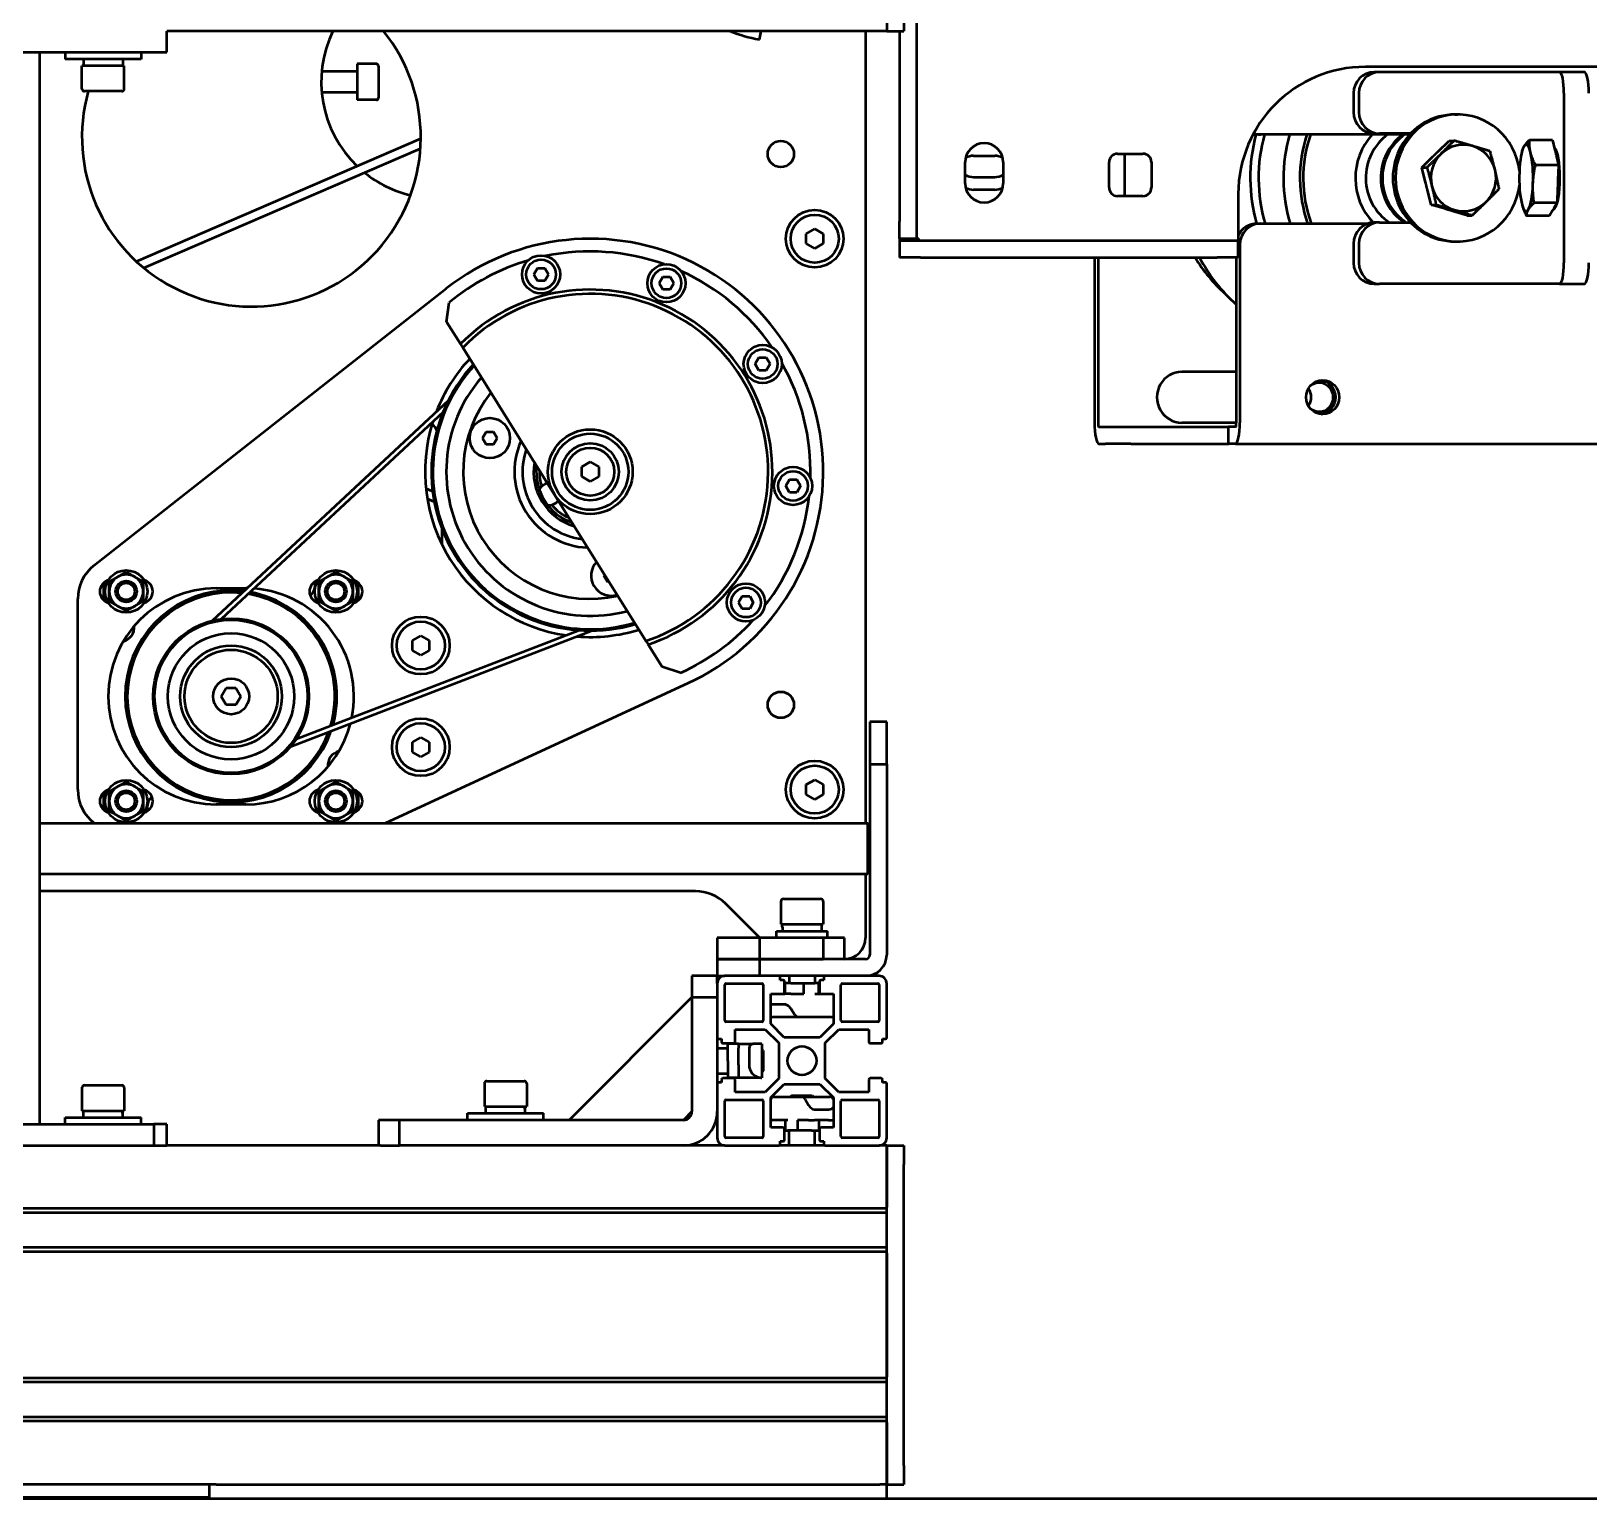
# Model space of a CAD drawing. Header units: millimetres. Extents: x 845401 to 948039, y 511594 to 550263.
# Drawn here: x 914972.2 to 915340, y 544386.8 to 544733.2 of the extents above; entities that cross this region are included whole.
import ezdxf

# ---------------------------------------------------------------- set-up
doc = ezdxf.new("R2010")
doc.units = ezdxf.units.MM
doc.layers.add('可见 (ISO)', color=7, linetype='Continuous', lineweight=50)

# ---------------------------------------------------------------- blocks, each defined once
blk = doc.blocks.new('A$C2A4E01FC')
at = {"layer": '可见 (ISO)', "color": 251}
for p, q in [((2824.5, 749.42), (2824.5, 663.42)), ((2817.5, 712.85), (2817.5, 708.35)), ((2821.5, 712.85), (2821.5, 708.35)), ((2647.5, 703.35), (2647.5, 708.35)), ((2817.5, 708.35), (2647.5, 708.35)), ((2787.77, 708.35), (2787.42, 706.38)), ((2812.5, 708.35), (2812.5, 521.35)), ((2817.5, 708.35), (2821.5, 708.35)), ((2820.5, 708.35), (2820.5, 663.42)), ((2527.5, 703.35), (2647.5, 703.35)), ((2617.5, 703.35), (2617.5, 450.35)), ((2623.5, 703.35), (2623.5, 701.75)), ((2641.5, 703.35), (2641.5, 701.75)), ((2641.5, 701.75), (2623.5, 701.75)), ((2637.5, 700.15), (2627.5, 700.15)), ((2627.5, 694.75), (2627.5, 700.15)), ((2627.85, 701.75), (2627.85, 700.15)), ((2637.15, 701.75), (2637.15, 700.15)), ((2637.5, 694.75), (2637.5, 700.15)), ((2692.3, 698.85), (2684.11, 698.85)), ((2692.5, 700.6), (2692.5, 692.1)), ((2697, 700.6), (2692.5, 700.6)), ((2697.5, 700.1), (2697.5, 692.6)), ((3070.5, 699.92), (2930.5, 699.92)), ((2933.84, 698.69), (2932.59, 698.69)), ((2971.01, 698.69), (2933.84, 698.69)), ((2972.19, 698.69), (2971.01, 698.69)), ((2976.35, 698.69), (2972.19, 698.69)), ((2982.22, 698.69), (2976.35, 698.69)), ((2636.9, 694.15), (2628.1, 694.15)), ((2692.3, 693.85), (2684.11, 693.85)), ((2697, 692.1), (2692.5, 692.1)), ((2927.7, 693.69), (2927.7, 689.19)), ((2928.95, 693.69), (2928.95, 689.19)), ((2977.39, 693.69), (2977.39, 653.69)), ((2951.66, 688.69), (2952.28, 688.69)), ((2932.59, 684.19), (2933.84, 684.19)), ((2941.18, 684.19), (2933.84, 684.19)), ((2640.33, 653.99), (2707.5, 683)), ((2642.09, 652.46), (2707.41, 680.68)), ((2905.75, 683.94), (2904.92, 683.94)), ((2940.94, 683.94), (2905.75, 683.94)), ((2947.69, 679.97), (2950.27, 682.5)), ((2950.27, 682.5), (2951.42, 682.5)), ((2974.65, 682.62), (2969.23, 682.62)), ((2974.65, 682.62), (2975.23, 680.26)), ((2975.22, 680.84), (2975.04, 681.02)), ((2836, 672.42), (2836, 677.42)), ((2838, 678.92), (2843, 678.92)), ((2845, 677.42), (2845, 672.42)), ((2870, 671.42), (2870, 677.42)), ((2872, 679.42), (2878, 679.42)), ((2873.7, 669.42), (2873.7, 679.42)), ((2880, 677.42), (2880, 671.42)), ((2943.87, 676.2), (2946.44, 678.74)), ((2967.5, 680.07), (2967.58, 680.33)), ((2976.09, 676.75), (2970.67, 676.75)), ((2975.51, 679.11), (2976.09, 676.75)), ((2976.09, 676.75), (2975.95, 673.15)), ((2838, 673.92), (2843, 673.92)), ((2943.87, 676.2), (2945.02, 676.2)), ((2944.73, 672.66), (2943.87, 676.2)), ((2843, 670.92), (2838, 670.92)), ((2878, 669.42), (2872, 669.42)), ((2900.5, 669.92), (2900.5, 659.42)), ((2946.01, 667.39), (2945.15, 670.93)), ((2975.88, 671.4), (2975.75, 667.81)), ((2946.01, 667.39), (2947.16, 667.39)), ((2949.44, 666.38), (2946.01, 667.39)), ((2954.54, 664.87), (2951.11, 665.89)), ((2967.5, 667.3), (2967.51, 667.28)), ((2975.75, 667.81), (2970.33, 667.81)), ((2974.69, 665.98), (2973.97, 664.75)), ((2975.22, 666.54), (2974.68, 665.98)), ((2975.75, 667.81), (2975.03, 666.58)), ((2820.5, 659.42), (2820.5, 663.42)), ((2824.5, 663.42), (2824.5, 659.42)), ((2904.92, 662.94), (2905.75, 662.94)), ((2905.75, 662.94), (2931.06, 662.94)), ((2933.84, 663.19), (2932.59, 663.19)), ((2933.84, 663.19), (2941.18, 663.19)), ((2954.54, 664.87), (2955.69, 664.87)), ((2973.97, 664.75), (2968.55, 664.75)), ((2798.5, 660.51), (2800.5, 661.66)), ((2798.5, 658.2), (2798.5, 660.51)), ((2800.5, 661.66), (2802.5, 660.51)), ((2802.5, 660.51), (2802.5, 658.2)), ((2820.5, 659.42), (2820.5, 658.92)), ((2820.5, 659.42), (2824.5, 659.42)), ((2820.5, 658.92), (2825.5, 658.92)), ((2820.5, 658.92), (2820.5, 654.92)), ((2825, 659.42), (2824.5, 659.42)), ((2825, 659.42), (2825, 658.92)), ((2825.5, 658.92), (2895.5, 658.92)), ((2895.5, 658.92), (2900.5, 658.92)), ((2900.5, 659.42), (2900.5, 658.92)), ((2900.5, 654.92), (2900.5, 658.92)), ((2951.66, 658.69), (2952.28, 658.69)), ((2800.5, 657.04), (2798.5, 658.2)), ((2802.5, 658.2), (2800.5, 657.04)), ((2825.5, 654.92), (2820.5, 654.92)), ((2825.5, 654.92), (2895.5, 654.92)), ((2866.56, 654.92), (2866.56, 615.94)), ((2867.39, 654.92), (2867.39, 615.94)), ((2900.5, 654.92), (2895.5, 654.92)), ((2900.03, 654.92), (2900.03, 615.94)), ((2900.86, 657.94), (2900.86, 615.94)), ((2927.7, 658.19), (2927.7, 653.69)), ((2928.95, 658.19), (2928.95, 653.69)), ((2734.16, 650.92), (2735.02, 652.42)), ((2735.02, 652.42), (2736.75, 652.42)), ((2736.75, 652.42), (2737.62, 650.92)), ((2630.32, 582.21), (2713.52, 647.59)), ((2735.02, 649.42), (2734.16, 650.92)), ((2736.75, 649.42), (2735.02, 649.42)), ((2737.62, 650.92), (2736.75, 649.42)), ((2763.75, 648.86), (2764.62, 650.36)), ((2764.62, 647.36), (2763.75, 648.86)), ((2764.62, 650.36), (2766.35, 650.36)), ((2766.35, 647.36), (2764.62, 647.36)), ((2766.35, 650.36), (2767.21, 648.86)), ((2767.21, 648.86), (2766.35, 647.36)), ((2932.59, 648.69), (2933.84, 648.69)), ((2971.01, 648.69), (2933.84, 648.69)), ((2972.19, 648.69), (2971.01, 648.69)), ((2976.35, 648.69), (2972.19, 648.69)), ((2976.35, 648.69), (2982.22, 648.69)), ((2713.57, 639.78), (2714.23, 644.31)), ((2713.57, 639.78), (2716.86, 634.52)), ((2717.4, 633.65), (2739.02, 599.05)), ((2786.47, 629.79), (2787.34, 631.29)), ((2787.34, 628.29), (2786.47, 629.79)), ((2787.34, 631.29), (2789.07, 631.29)), ((2789.07, 631.29), (2789.94, 629.79)), ((2789.94, 629.79), (2789.07, 628.29)), ((2789.07, 628.29), (2787.34, 628.29)), ((2900.03, 627.94), (2887.16, 627.94)), ((2714.01, 621.21), (2658.27, 569.21)), ((2712.74, 618.42), (2660.43, 569.61)), ((2867.6, 614.94), (2869.16, 614.94)), ((2869.16, 614.94), (2875.09, 614.94)), ((2875.09, 614.94), (2898.15, 614.94)), ((2900.03, 615.94), (2887.16, 615.94)), ((2898.26, 614.94), (2898.15, 614.94)), ((2898.15, 610.94), (2898.15, 614.94)), ((2899.82, 614.94), (2898.26, 614.94)), ((2722.07, 612.3), (2722.93, 613.8)), ((2722.93, 610.8), (2722.07, 612.3)), ((2722.93, 613.8), (2724.66, 613.8)), ((2724.66, 610.8), (2722.93, 610.8)), ((2724.66, 613.8), (2725.53, 612.3)), ((2725.53, 612.3), (2724.66, 610.8)), ((2867.6, 610.94), (2869.16, 610.94)), ((2875.09, 610.94), (2869.16, 610.94)), ((2875.09, 610.94), (2898.15, 610.94)), ((2898.15, 610.94), (2898.26, 610.94)), ((2899.82, 610.94), (2898.26, 610.94)), ((2899.82, 610.94), (3234.5, 610.94)), ((2745.5, 605.51), (2747.5, 606.66)), ((2745.5, 603.2), (2745.5, 605.51)), ((2747.5, 602.04), (2745.5, 603.2)), ((2747.5, 606.66), (2749.5, 605.51)), ((2749.5, 603.2), (2747.5, 602.04)), ((2749.5, 605.51), (2749.5, 603.2)), ((2710.29, 599.73), (2708.7, 600.41)), ((2793.65, 601), (2794.52, 602.5)), ((2794.52, 599.5), (2793.65, 601)), ((2794.52, 602.5), (2796.25, 602.5)), ((2796.25, 599.5), (2794.52, 599.5)), ((2796.25, 602.5), (2797.12, 601)), ((2797.12, 601), (2796.25, 599.5)), ((2710.68, 597.27), (2709.02, 597.99)), ((2739.02, 599.05), (2760.64, 564.46)), ((2712.5, 590.9), (2712.5, 587.15)), ((2632.7, 573.98), (2632.7, 577.81)), ((2682.54, 577.7), (2682.54, 578.46)), ((2692.7, 577.81), (2692.7, 573.98)), ((2750.73, 579.85), (2750.87, 580.09)), ((2751.6, 578.35), (2750.73, 579.85)), ((2751.96, 578.35), (2751.6, 578.35)), ((2626.5, 529.35), (2626.5, 574.35)), ((2659.2, 576.85), (2666.2, 576.85)), ((2782.54, 573.5), (2783.4, 575)), ((2783.4, 575), (2785.14, 575)), ((2785.14, 575), (2786, 573.5)), ((2783.4, 572), (2782.54, 573.5)), ((2785.14, 572), (2783.4, 572)), ((2786, 573.5), (2785.14, 572)), ((2676.81, 539.54), (2747.98, 566.86)), ((2678.12, 541.31), (2744.91, 566.94)), ((2705.5, 564.51), (2707.5, 565.66)), ((2705.5, 562.2), (2705.5, 564.51)), ((2707.5, 565.66), (2709.5, 564.51)), ((2709.5, 564.51), (2709.5, 562.2)), ((2761.18, 563.59), (2764.47, 558.32)), ((2707.5, 561.04), (2705.5, 562.2)), ((2709.5, 562.2), (2707.5, 561.04)), ((2768.83, 556.93), (2764.47, 558.32)), ((2660.39, 551.35), (2661.55, 553.35)), ((2661.55, 553.35), (2663.85, 553.35)), ((2663.85, 553.35), (2665.01, 551.35)), ((2770.58, 554.43), (2699.03, 521.35)), ((2770.58, 554.43), (2699.03, 521.35)), ((2661.55, 549.35), (2660.39, 551.35)), ((2663.85, 549.35), (2661.55, 549.35)), ((2665.01, 551.35), (2663.85, 549.35)), ((2813.5, 545.35), (2813.5, 535.35)), ((2817.5, 545.35), (2813.5, 545.35)), ((2817.5, 535.35), (2817.5, 545.35)), ((2705.5, 540.51), (2707.5, 541.66)), ((2707.5, 541.66), (2709.5, 540.51)), ((2705.5, 538.2), (2705.5, 540.51)), ((2707.5, 537.04), (2705.5, 538.2)), ((2709.5, 538.2), (2707.5, 537.04)), ((2709.5, 540.51), (2709.5, 538.2)), ((2813.5, 535.35), (2817.5, 535.35)), ((2813.5, 535.35), (2813.5, 490.35)), ((2817.5, 535.35), (2817.5, 490.35)), ((2798.5, 530.51), (2800.5, 531.66)), ((2798.5, 528.2), (2798.5, 530.51)), ((2800.5, 531.66), (2802.5, 530.51)), ((2802.5, 530.51), (2802.5, 528.2)), ((2632.7, 524.89), (2632.7, 528.72)), ((2692.7, 528.72), (2692.7, 524.89)), ((2800.5, 527.04), (2798.5, 528.2)), ((2802.5, 528.2), (2800.5, 527.04)), ((2642.86, 525), (2642.86, 524.24)), ((2666.2, 525.85), (2659.2, 525.85)), ((2813, 521.35), (2617.5, 521.35)), ((2813, 509.35), (2813, 521.35)), ((2813.5, 520.85), (2813, 521.35)), ((2813, 509.35), (2617.5, 509.35)), ((2812.5, 509.35), (2812.5, 494.35)), ((2813.5, 509.85), (2813, 509.35)), ((2772.36, 505.35), (2617.5, 505.35)), ((2787.5, 494.35), (2779.43, 502.42)), ((2792.5, 502.95), (2792.5, 497.55)), ((2793.1, 503.55), (2801.9, 503.55)), ((2802.5, 502.95), (2802.5, 497.55)), ((2792.5, 497.55), (2802.5, 497.55)), ((2792.85, 496.94), (2792.85, 497.55)), ((2802.15, 495.95), (2802.15, 497.55)), ((2787.5, 494.35), (2777.5, 494.35)), ((2777.5, 494.35), (2777.5, 489.35)), ((2787.5, 489.35), (2787.5, 494.35)), ((2802.5, 494.35), (2787.5, 494.35)), ((2791.5, 495.95), (2803.5, 495.95)), ((2791.5, 494.35), (2791.5, 495.95)), ((2807.5, 494.35), (2802.5, 494.35)), ((2802.5, 494.35), (2802.5, 489.35)), ((2803.5, 494.35), (2803.5, 495.95)), ((2807.5, 489.35), (2807.5, 494.35)), ((2787.5, 489.35), (2777.5, 489.35)), ((2777.5, 489.35), (2777.5, 485.35)), ((2777.5, 489.35), (2787.5, 489.35)), ((2787.5, 485.35), (2787.5, 489.35)), ((2812.5, 489.35), (2787.5, 489.35)), ((2787.5, 489.35), (2802.5, 489.35)), ((2771.5, 485.35), (2771.5, 480.35)), ((2777.5, 485.35), (2771.5, 485.35)), ((2777.5, 483.55), (2777.5, 485.35)), ((2777.5, 485.35), (2779.3, 485.35)), ((2777.5, 483.55), (2777.5, 470.8)), ((2792.05, 485.35), (2779.3, 485.35)), ((2779.3, 474.85), (2779.3, 483.25)), ((2779.6, 483.55), (2788, 483.55)), ((2812.5, 485.35), (2787.5, 485.35)), ((2788.3, 483.25), (2788.3, 474.85)), ((2792.35, 484.35), (2792.35, 485.05)), ((2793.05, 484.35), (2792.35, 484.35)), ((2793.35, 481.45), (2793.35, 484.05)), ((2794.89, 483.65), (2793.5, 483.65)), ((2793.5, 481.15), (2793.5, 483.65)), ((2794.5, 485.35), (2794.5, 483.65)), ((2794.89, 483.65), (2797.93, 483.65)), ((2797.93, 483.65), (2800.53, 483.65)), ((2797.93, 481.15), (2797.93, 483.65)), ((2800.5, 485.35), (2800.5, 483.65)), ((2801.5, 483.65), (2800.53, 483.65)), ((2801.5, 481.15), (2801.5, 483.65)), ((2801.65, 484.05), (2801.65, 481.45)), ((2802.65, 484.35), (2801.95, 484.35)), ((2802.65, 485.05), (2802.65, 484.35)), ((2815.7, 485.35), (2802.95, 485.35)), ((2806.7, 474.85), (2806.7, 483.25)), ((2807, 483.55), (2815.4, 483.55)), ((2815.7, 483.25), (2815.7, 474.85)), ((2817.5, 470.8), (2817.5, 483.55)), ((2742.5, 451.35), (2771.5, 480.35)), ((2771.5, 480.35), (2777.5, 480.35)), ((2771.5, 480.35), (2771.5, 453.35)), ((2771.5, 480.35), (2771.5, 453.35)), ((2777.5, 480.35), (2777.5, 453.35)), ((2790.1, 481.15), (2793.05, 481.15)), ((2790.1, 474.02), (2790.1, 481.15)), ((2793.42, 478.65), (2790.39, 478.65)), ((2793.05, 481.15), (2793.42, 481.15)), ((2794.83, 481.15), (2793.42, 481.15)), ((2794.83, 481.15), (2797.93, 481.15)), ((2800.53, 481.15), (2801.95, 481.15)), ((2801.95, 481.15), (2804.9, 481.15)), ((2804.9, 481.15), (2804.9, 474.02)), ((2788, 474.55), (2779.6, 474.55)), ((2796.67, 475.65), (2790.61, 475.65)), ((2795.75, 476.24), (2794.83, 477.65)), ((2804.39, 475.65), (2796.67, 475.65)), ((2815.4, 474.55), (2807, 474.55)), ((2781.7, 472.75), (2788.83, 472.75)), ((2781.7, 469.8), (2781.7, 472.75)), ((2788.83, 472.75), (2792, 469.58)), ((2793.27, 470.85), (2790.1, 474.02)), ((2801.73, 470.85), (2793.27, 470.85)), ((2804.9, 474.02), (2801.73, 470.85)), ((2803, 469.58), (2806.17, 472.75)), ((2806.17, 472.75), (2813.3, 472.75)), ((2813.3, 472.75), (2813.3, 469.8)), ((2777.5, 468.35), (2780, 468.35)), ((2777.8, 470.5), (2778.5, 470.5)), ((2778.5, 470.5), (2778.5, 469.8)), ((2778.8, 469.5), (2781.4, 469.5)), ((2780, 465.35), (2780, 469.35)), ((2782.5, 469.35), (2780, 469.35)), ((2782.5, 469.35), (2786, 469.35)), ((2782.5, 469.35), (2782.5, 468.35)), ((2782.5, 464.35), (2782.5, 468.35)), ((2785, 468.35), (2785, 464.35)), ((2787.41, 469.35), (2786, 469.35)), ((2788, 469.35), (2787.41, 469.35)), ((2788, 469.35), (2788, 461.35)), ((2788.3, 467.74), (2788, 468.04)), ((2788.3, 467.74), (2788.3, 462.96)), ((2792, 469.58), (2792, 461.12)), ((2803, 461.12), (2803, 469.58)), ((2813.6, 469.5), (2816.2, 469.5)), ((2816.5, 470.5), (2817.2, 470.5)), ((2816.5, 469.8), (2816.5, 470.5)), ((2780, 465.35), (2780, 461.35)), ((2782.5, 464.35), (2782.5, 461.35)), ((2722.5, 459.95), (2722.5, 454.55)), ((2723.1, 460.55), (2731.9, 460.55)), ((2732.5, 459.95), (2732.5, 454.55)), ((2777.5, 462.35), (2780, 462.35)), ((2777.5, 459.9), (2777.5, 447.15)), ((2778.5, 460.2), (2777.8, 460.2)), ((2778.5, 460.9), (2778.5, 460.2)), ((2781.4, 461.2), (2778.8, 461.2)), ((2782.5, 461.35), (2780, 461.35)), ((2781.7, 457.95), (2781.7, 460.9)), ((2787.82, 461.35), (2782.5, 461.35)), ((2787.82, 461.35), (2788, 461.35)), ((2788.3, 462.96), (2788, 462.66)), ((2792, 461.12), (2788.83, 457.95)), ((2790.1, 456.68), (2793.27, 459.85)), ((2793.27, 459.85), (2801.73, 459.85)), ((2801.73, 459.85), (2804.9, 456.68)), ((2806.17, 457.95), (2803, 461.12)), ((2813.3, 460.9), (2813.3, 457.95)), ((2816.2, 461.2), (2813.6, 461.2)), ((2816.5, 460.2), (2816.5, 460.9)), ((2817.2, 460.2), (2816.5, 460.2)), ((2817.5, 447.15), (2817.5, 459.9)), ((2627.5, 458.95), (2627.5, 453.55)), ((2628.1, 459.55), (2636.9, 459.55)), ((2637.5, 458.95), (2637.5, 453.55)), ((2779.6, 456.15), (2788, 456.15)), ((2788.83, 457.95), (2781.7, 457.95)), ((2790.1, 449.55), (2790.1, 456.68)), ((2790.88, 456.85), (2797.48, 456.85)), ((2795.11, 457.15), (2794.81, 456.85)), ((2795.11, 457.15), (2799.89, 457.15)), ((2797.48, 456.85), (2804.12, 456.85)), ((2798.27, 456.26), (2799.06, 454.85)), ((2799.89, 457.15), (2800.19, 456.85)), ((2804.9, 456.68), (2804.9, 449.55)), ((2813.3, 457.95), (2806.17, 457.95)), ((2807, 456.15), (2815.4, 456.15)), ((2627.5, 453.55), (2637.5, 453.55)), ((2627.85, 451.95), (2627.85, 453.55)), ((2637.15, 452.94), (2637.15, 453.55)), ((2718.5, 452.95), (2736.5, 452.95)), ((2718.5, 451.35), (2718.5, 452.95)), ((2722.5, 454.55), (2732.5, 454.55)), ((2722.85, 452.95), (2722.85, 454.55)), ((2732.15, 453.94), (2732.15, 454.55)), ((2736.5, 451.35), (2736.5, 452.95)), ((2771.5, 453.35), (2769.5, 451.35)), ((2779.3, 447.45), (2779.3, 455.85)), ((2788.3, 455.85), (2788.3, 447.45)), ((2800.45, 453.85), (2803.77, 453.85)), ((2806.7, 447.45), (2806.7, 455.85)), ((2815.7, 455.85), (2815.7, 447.45)), ((2530.5, 450.35), (2644.5, 450.35)), ((2623.5, 451.95), (2641.5, 451.95)), ((2623.5, 450.35), (2623.5, 451.95)), ((2641.5, 450.35), (2641.5, 451.95)), ((2644.5, 450.35), (2644.5, 445.35)), ((2647.5, 450.35), (2644.5, 450.35)), ((2647.5, 445.35), (2647.5, 450.35)), ((2702.5, 451.35), (2697.5, 451.35)), ((2697.5, 451.35), (2697.5, 445.35)), ((2702.5, 445.35), (2702.5, 451.35)), ((2769.5, 451.35), (2702.5, 451.35)), ((2769.5, 451.35), (2742.5, 451.35)), ((2790.1, 451.35), (2790.42, 451.35)), ((2793.05, 449.55), (2790.1, 449.55)), ((2794.18, 451.35), (2790.42, 451.35)), ((2793.35, 446.65), (2793.35, 449.25)), ((2793.5, 451.35), (2793.5, 448.85)), ((2793.5, 448.85), (2794.18, 448.85)), ((2796.41, 448.85), (2794.18, 448.85)), ((2794.5, 445.35), (2794.5, 448.85)), ((2796.41, 451.35), (2796.41, 448.85)), ((2799.06, 451.35), (2796.41, 451.35)), ((2799.73, 448.85), (2796.41, 448.85)), ((2799.06, 451.35), (2800.45, 451.35)), ((2799.73, 448.85), (2801.5, 448.85)), ((2803.77, 451.35), (2800.45, 451.35)), ((2800.5, 445.35), (2800.5, 448.85)), ((2801.5, 451.35), (2801.5, 448.85)), ((2801.65, 449.25), (2801.65, 446.65)), ((2804.9, 449.55), (2801.95, 449.55)), ((2803.77, 451.35), (2804.9, 451.35)), ((2530.5, 445.35), (2644.5, 445.35)), ((2644.5, 445.35), (2647.5, 445.35)), ((2698, 445.35), (2647.5, 445.35)), ((2698, 445.35), (2702.5, 445.35)), ((2769.5, 445.35), (2702.5, 445.35)), ((2779.3, 445.35), (2769.5, 445.35)), ((2779.3, 445.35), (2792.05, 445.35)), ((2788, 447.15), (2779.6, 447.15)), ((2802.95, 445.35), (2792.05, 445.35)), ((2792.35, 446.35), (2793.05, 446.35)), ((2792.35, 445.65), (2792.35, 446.35)), ((2801.95, 446.35), (2802.65, 446.35)), ((2802.65, 446.35), (2802.65, 445.65)), ((2802.95, 445.35), (2815.7, 445.35)), ((2815.4, 447.15), (2807, 447.15)), ((2817.5, 445.35), (2815.7, 445.35)), ((2817.5, 440.85), (2817.5, 445.35)), ((2817.5, 445.35), (2821.5, 445.35)), ((2817.5, 445.35), (2817.5, 440.85)), ((2821.5, 445.35), (2821.5, 440.85)), ((2817.5, 440.85), (2817.5, 430.75)), ((2817.5, 369.85), (2817.5, 440.85)), ((2821.5, 369.85), (2821.5, 440.85)), ((2817.5, 430.45), (1587.5, 430.45)), ((2817.5, 429.45), (1587.5, 429.45)), ((2817.5, 421.25), (1587.5, 421.25)), ((2817.5, 420.25), (1587.5, 420.25)), ((2817.5, 419.95), (2817.5, 390.75)), ((2817.5, 390.45), (1587.5, 390.45)), ((2817.5, 389.45), (1587.5, 389.45)), ((2817.5, 381.25), (1587.5, 381.25)), ((2817.5, 380.25), (1587.5, 380.25)), ((2817.5, 379.95), (2817.5, 369.85)), ((2817.5, 365.35), (2817.5, 369.85)), ((2817.5, 369.85), (2817.5, 365.35)), ((2821.5, 369.85), (2821.5, 365.35)), ((2659.15, 365.35), (1745.85, 365.35)), ((2657.5, 365.35), (2657.5, 361.95)), ((2659.15, 365.35), (2667.5, 365.35)), ((2667.5, 365.35), (2807.5, 365.35)), ((2807.5, 365.35), (2815.85, 365.35)), ((2817.5, 365.35), (2815.85, 365.35)), ((2817.5, 361.95), (2817.5, 365.35)), ((2817.5, 365.35), (2821.5, 365.35)), ((3156.5, 361.95), (612.5, 361.95)), ((1747.5, 362.35), (2649.5, 362.35)), ((2649.5, 362.35), (2649.5, 361.95)), ((2649.5, 362.35), (2657.5, 362.35))]:
    blk.add_line(p, q, dxfattribs=at)
for centre, radius in [((2792.5, 679.35), 3.1), ((2800.5, 659.35), 6.8), ((2800.5, 659.35), 5.67), ((2735.89, 650.92), 4.5), ((2735.89, 650.92), 3.5), ((2765.48, 648.86), 4.5), ((2765.48, 648.86), 3.5), ((2788.21, 629.79), 4.5), ((2788.21, 629.79), 3.5), ((2723.8, 612.3), 4.75), ((2747.5, 604.35), 10), ((2747.5, 604.35), 9), ((2747.5, 604.35), 6.75), ((2747.5, 604.35), 5.67), ((2795.38, 601), 4.5), ((2795.38, 601), 3.5), ((2637.95, 576.1), 5), ((2687.45, 576.1), 5), ((2637.95, 576.1), 2.5), ((2637.95, 576.1), 2.5), ((2637.95, 576.1), 2.01), ((2687.45, 576.1), 2.5), ((2687.45, 576.1), 2.5), ((2687.45, 576.1), 2.01), ((2784.27, 573.5), 4.5), ((2784.27, 573.5), 3.5), ((2707.5, 563.35), 6.8), ((2662.7, 551.35), 18.4), ((2662.7, 551.35), 18.05), ((2707.5, 563.35), 5.67), ((2662.7, 551.35), 14.9), ((2662.7, 551.35), 12), ((2662.7, 551.35), 11), ((2662.7, 551.35), 4.25), ((2792.5, 549.35), 3.1), ((2707.5, 539.35), 6.8), ((2707.5, 539.35), 5.67), ((2800.5, 529.35), 6.8), ((2800.5, 529.35), 5.67), ((2637.95, 526.6), 5), ((2687.45, 526.6), 5), ((2637.95, 526.6), 2.5), ((2637.95, 526.6), 2.5), ((2637.95, 526.6), 2.01), ((2687.45, 526.6), 2.5), ((2687.45, 526.6), 2.5), ((2687.45, 526.6), 2.01), ((2797.5, 465.35), 3.4)]:
    blk.add_circle(centre, radius, dxfattribs=at)
for centre, radius, start, end in [((2667.5, 683.35), 40, 164.3357, 38.6822), ((2711.5, 696.35), 27.5, 154.1279, 226.1819), ((2793.5, 740.85), 35, 248.2132, 260), ((2692.3, 699.05), 0.2, 270, 0), ((2697, 700.1), 0.5, 0, 90), ((2930.5, 669.92), 30, 90, 180), ((2628.1, 694.75), 0.6, 180, 270), ((2636.9, 694.75), 0.6, 270, 0), ((2692.3, 693.65), 0.2, 0, 90), ((2697, 692.6), 0.5, 270, 0), ((2840.5, 677.42), 4.5, 0, 180), ((2838, 674.92), 4, 90, 118.0413), ((2843, 674.92), 4, 61.9587, 90), ((2872, 677.42), 2, 90, 180), ((2878, 677.42), 2, 0, 90), ((2711.5, 696.35), 27.5, 231.0204, 256.472), ((2838, 677.92), 4, 240, 270), ((2843, 677.92), 4, 270, 300), ((2840.5, 672.42), 4.5, 180, 0), ((2838, 674.92), 4, 241.9587, 270), ((2843, 674.92), 4, 270, 298.0413), ((2872, 671.42), 2, 180, 270), ((2878, 671.42), 2, 270, 0), ((2747.5, 604.35), 55, 294.8096, 128.1634), ((2747.5, 604.35), 52, 70.3644, 101.6356), ((2747.5, 604.35), 52, 106.3644, 129.7815), ((2747.5, 604.35), 52, 34.3644, 65.6356), ((2747.5, 604.35), 43, 288.5523, 135.4477), ((2747.5, 604.35), 42, 288.2259, 135.7741), ((2747.5, 604.35), 37.5, 137.4675, 286.5325), ((2747.5, 604.35), 37.15, 137.6158, 286.3842), ((2747.5, 604.35), 39, 136.8572, 158.5985), ((2747.5, 604.35), 52, 358.3644, 29.6356), ((2747.5, 604.35), 34, 139.1065, 284.8935), ((2747.5, 604.35), 30, 141.4712, 282.5288), ((2747.5, 604.35), 39, 162.3582, 261.6522), ((2702.5, 609.35), 10, 28.4118, 39.6633), ((2747.5, 604.35), 17.9, 155.9631, 268.0369), ((2747.5, 604.35), 16, 160.6822, 263.3178), ((2747.5, 604.35), 13.38, 170.3787, 253.6213), ((2747.5, 604.35), 12.74, 173.7141, 250.2859), ((2747.5, 604.35), 12, 178.4427, 196.6549), ((2737.85, 599.08), 2.6, 99.8294, 155.8009), ((2737.85, 599.08), 2.6, 261.4901, 324.1706), ((2747.5, 604.35), 12, 220.6361, 245.5573), ((2747.5, 604.35), 52, 322.3644, 353.6356), ((2636.5, 574.35), 10, 128.1634, 180), ((2752.46, 579.85), 4.75, 136.9614, 287.0386), ((2634.45, 576.1), 2.75, 105.5796, 254.3791), ((2662.7, 551.35), 40, 136.908, 138.5904), ((2637.95, 576.1), 4, 120, 180), ((2637.95, 576.1), 4, 60, 120), ((2637.95, 576.1), 4, 0, 60), ((2641.45, 576.1), 2.75, 285.6871, 74.3542), ((2683.95, 576.1), 2.75, 105.6458, 254.3129), ((2679.04, 577.7), 3.5, 312.2018, 0), ((2687.45, 576.1), 4, 120, 180), ((2687.45, 576.1), 4, 60, 120), ((2687.45, 576.1), 4, 0, 60), ((2690.95, 576.1), 2.75, 285.6209, 74.4204), ((2662.7, 551.35), 40, 41.4096, 43.092), ((2659.2, 551.35), 25.5, 90, 270), ((2637.95, 576.1), 4, 180, 240), ((2662.7, 551.35), 25, 83.04, 340.9704), ((2662.7, 551.35), 24.5, 84.0293, 339.9811), ((2637.95, 576.1), 4, 300, 0), ((2666.2, 551.35), 25.5, 89.4129, 90), ((2662.7, 551.35), 24.5, 343.5443, 80.4661), ((2662.7, 551.35), 25, 344.417, 79.5934), ((2666.2, 551.35), 25.5, 348.6473, 85.6926), ((2687.45, 576.1), 4, 180, 240), ((2687.45, 576.1), 4, 300, 0), ((2637.95, 576.1), 4, 240, 300), ((2687.45, 576.1), 4, 240, 300), ((2636.35, 567.69), 3.5, 284.5335, 4.3361), ((2747.5, 604.35), 39, 265.4119, 287.1428), ((2747.5, 604.35), 52, 294.2185, 317.6356), ((2747.5, 604.34), 54.99, 294.8095, 294.8096), ((2666.2, 551.35), 25.5, 270, 345.4508), ((2689.05, 535.02), 3.5, 104.5335, 184.3361), ((2637.95, 526.6), 4, 120, 180), ((2637.95, 526.6), 4, 60, 120), ((2637.95, 526.6), 4, 0, 60), ((2687.45, 526.6), 4, 120, 180), ((2687.45, 526.6), 4, 60, 120), ((2687.45, 526.6), 4, 0, 60), ((2636.5, 529.35), 10, 180, 233.1301), ((2634.45, 526.6), 2.75, 105.6209, 254.4204), ((2637.95, 526.6), 4, 180, 240), ((2637.95, 526.6), 4, 300, 0), ((2641.45, 526.6), 2.75, 285.6458, 74.3129), ((2646.36, 525), 3.5, 132.2018, 180), ((2683.95, 526.6), 2.75, 105.6871, 254.3542), ((2687.45, 526.6), 4, 180, 240), ((2687.45, 526.6), 4, 300, 0), ((2690.95, 526.6), 2.75, 285.5796, 74.3791), ((2662.7, 551.35), 40, 221.4096, 223.092), ((2637.95, 526.6), 4, 240, 300), ((2687.45, 526.6), 4, 240, 300), ((2662.7, 551.35), 40, 316.908, 318.5904), ((2772.36, 495.35), 10, 45, 90), ((2793.1, 502.95), 0.6, 90, 180), ((2801.9, 502.95), 0.6, 0, 90), ((2807.5, 494.35), 5, 270, 0), ((2812.5, 490.35), 5, 270, 0), ((2812.5, 490.35), 1, 270, 0), ((2779.3, 483.55), 1.8, 90, 180), ((2779.6, 483.25), 0.3, 90, 180), ((2788, 483.25), 0.3, 0, 90), ((2792.05, 485.05), 0.3, 0, 90), ((2793.05, 484.05), 0.3, 0, 90), ((2801.95, 484.05), 0.3, 90, 180), ((2802.95, 485.05), 0.3, 90, 180), ((2807, 483.25), 0.3, 90, 180), ((2815.4, 483.25), 0.3, 0, 90), ((2815.7, 483.55), 1.8, 0, 90), ((2793.05, 481.45), 0.3, 270, 0), ((2801.95, 481.45), 0.3, 180, 270), ((2779.6, 474.85), 0.3, 180, 270), ((2788, 474.85), 0.3, 270, 0), ((2807, 474.85), 0.3, 180, 270), ((2815.4, 474.85), 0.3, 270, 0), ((2777.8, 470.8), 0.3, 180, 270), ((2817.2, 470.8), 0.3, 270, 0), ((2778.8, 469.8), 0.3, 180, 270), ((2781.4, 469.8), 0.3, 270, 0), ((2786, 468.35), 1, 90, 180), ((2813.6, 469.8), 0.3, 180, 270), ((2816.2, 469.8), 0.3, 270, 0), ((2788, 464.35), 3, 180, 258.74), ((2723.1, 459.95), 0.6, 90, 180), ((2731.9, 459.95), 0.6, 0, 90), ((2777.8, 459.9), 0.3, 90, 180), ((2778.8, 460.9), 0.3, 90, 180), ((2781.4, 460.9), 0.3, 0, 90), ((2813.6, 460.9), 0.3, 90, 180), ((2816.2, 460.9), 0.3, 0, 90), ((2817.2, 459.9), 0.3, 0, 90), ((2628.1, 458.95), 0.6, 90, 180), ((2636.9, 458.95), 0.6, 0, 90), ((2779.6, 455.85), 0.3, 90, 180), ((2788, 455.85), 0.3, 0, 90), ((2807, 455.85), 0.3, 90, 180), ((2815.4, 455.85), 0.3, 0, 90), ((2769.5, 453.35), 8, 270, 0), ((2769.5, 453.35), 2, 270, 0), ((2793.05, 449.25), 0.3, 0, 90), ((2801.95, 449.25), 0.3, 90, 180), ((2779.3, 447.15), 1.8, 180, 270), ((2779.6, 447.45), 0.3, 180, 270), ((2788, 447.45), 0.3, 270, 0), ((2792.05, 445.65), 0.3, 270, 0), ((2793.05, 446.65), 0.3, 270, 0), ((2801.95, 446.65), 0.3, 180, 270), ((2802.95, 445.65), 0.3, 180, 270), ((2807, 447.45), 0.3, 180, 270), ((2815.4, 447.45), 0.3, 270, 0), ((2815.7, 447.15), 1.8, 270, 0)]:
    blk.add_arc(centre, radius, start, end, dxfattribs=at)
for centre, major_axis, ratio, start_param, end_param in [((2932.59, 693.69), (0, 5), 0.978148, 0, 1.570796), ((2933.84, 693.69), (0, 5), 0.978148, 0, 1.570796), ((2976.35, 693.69), (0, 5), 0.207912, 4.712389, 6.283185), ((2982.22, 693.69), (0, 5), 0.207912, 4.712389, 6.283185), ((2932.59, 689.19), (0, -5), 0.978148, 4.712389, 6.283185), ((2933.84, 689.19), (0, -5), 0.978148, 4.712389, 6.283185), ((2951.66, 673.69), (0, 15), 0.978148, 0, 3.141593), ((2952.28, 673.69), (0, 15), 0.978148, 4.823925, 10.884039), ((2905.75, 688.94), (0, -5), 0.978148, 5.944801, 6.283185), ((2941.96, 673.69), (0, 39.5), 0.978148, 1.30804, 1.846425), ((2904.92, 688.94), (0, -5), 0.978148, 6.09841, 6.283185), ((2941.96, 673.69), (0, 37.5), 0.978148, 1.293882, 1.861484), ((2946.35, 673.69), (0, -36), 0.978148, 4.423672, 5.015626), ((2946.35, 673.69), (0, -32), 0.978148, 4.38633, 5.054989), ((2946.15, 673.69), (0, 31), 0.978148, 1.233809, 1.924926), ((2942.82, 673.69), (0, 15), 0.978148, 0.818478, 2.346763), ((2942.82, 673.69), (0, 12.5), 0.978148, 0.609385, 2.56808), ((2946.35, 673.69), (0, 12.5), 0.978148, 0.609385, 2.56808), ((2946.64, 673.69), (0, 12.4), 0.978148, 0.597734, 2.580688), ((2953.65, 673.69), (0, 7.86), 0.978148, 6.002458, 7.049655), ((2953.65, 673.69), (0, 7.86), 0.978148, 4.95526, 6.002458), ((2968.46, 673.69), (0, 7.86), 0.207912, 0.343421, 1.390619), ((2968.46, 673.69), (0, 7.87), 0.207912, 5.579409, 6.626607), ((2974.9, 673.69), (0, -7.32), 0.207912, 0.214191, 2.927402), ((2953.65, 673.69), (0, -7.86), 0.978148, 3.908063, 4.95526), ((2968.46, 673.69), (0, 7.86), 0.207912, 4.532211, 5.579409), ((2953.65, 673.69), (0, 7.87), 0.978148, 3.908063, 4.95526), ((2968.46, 673.69), (0, -7.86), 0.207912, 4.532211, 5.579409), ((2953.65, 673.69), (0, -7.86), 0.978148, 4.95526, 6.002458), ((2968.46, 673.69), (0, -7.86), 0.207912, 0.343421, 1.390619), ((2953.65, 673.69), (0, -7.86), 0.978148, 6.002458, 7.049655), ((2968.46, 673.69), (0, -7.86), 0.207912, 5.579409, 6.626607), ((2904.92, 657.94), (0, 5), 0.978148, 0, 1.128812), ((2905.75, 657.94), (0, 5), 0.978148, 0, 1.570796), ((2932.59, 658.19), (0, 5), 0.978148, 0, 1.570796), ((2933.84, 658.19), (0, 5), 0.978148, 0, 1.570796), ((2920.37, 673.69), (0, -36), 0.978148, 5.260835, 5.570753), ((2925.33, 673.69), (0, 39.5), 0.978148, 2.065888, 2.427802), ((2932.59, 653.69), (0, -5), 0.978148, 4.712389, 6.283185), ((2933.84, 653.69), (0, -5), 0.978148, 4.712389, 6.283185), ((2976.35, 653.69), (0, -5), 0.207912, 0, 1.570796), ((2982.22, 653.69), (0, -5), 0.207912, 0, 1.570796), ((2887.16, 621.94), (0, 6), 0.978148, 0, 3.141593), ((2919.59, 621.94), (0, -3.4), 0.978148, 5.58487, 10.123093), ((2919.59, 621.94), (0, -4), 0.978148, 0.106479, 3.035113), ((2914.4, 621.94), (0, 3.4), 0.978148, 4.069831, 5.354947), ((2867.6, 615.94), (0, -5), 0.207912, 4.712389, 6.283185), ((2867.6, 615.94), (0, -1), 0.207912, 4.712389, 6.283185), ((2899.82, 615.94), (0, -1), 0.207912, 0, 1.570796), ((2899.82, 615.94), (0, -5), 0.207912, 0, 1.570796), ((2797.5, 496.94), (0, -14.31), 0.32492, 4.712389, 4.781261), ((2792.34, 475.65), (-2.73, 2.73), 0.459146, 5.852752, 5.986902), ((2794.07, 477.65), (-0.909, 0.909), 0.459146, 4.281955, 5.852752), ((2790.61, 477.65), (0, -2), 0.65178, 5.883872, 6.283185), ((2796.67, 477.65), (0, -2), 0.65178, 5.497787, 6.283185), ((2804.39, 477.65), (0, -2), 0.65178, 0, 0.399313), ((2792.91, 456.85), (2.65, 2.65), 0.53302, 2.257034, 2.290948), ((2790.88, 454.85), (0, 2), 0.557499, 0, 0.427079), ((2797.48, 454.85), (0, 2), 0.557499, 5.497787, 6.283185), ((2804.12, 454.85), (0, 2), 0.557499, 5.856107, 6.283185), ((2802.09, 456.85), (2.65, -2.65), 0.53302, 0.850644, 0.884558), ((2632.5, 450.97), (0, -14.31), 0.32492, 1.639668, 1.752411), ((2632.5, 452.94), (0, -14.31), 0.32492, 1.501925, 1.613793), ((2727.5, 451.97), (0, -14.31), 0.32492, 1.639668, 1.752411), ((2727.5, 453.94), (0, -14.31), 0.32492, 1.501925, 1.613793), ((2799.89, 454.85), (0.882, -0.882), 0.53302, 4.222676, 5.793472), ((2802.09, 456.85), (2.65, -2.65), 0.53302, 5.793472, 6.411968)]:
    blk.add_ellipse(centre, major_axis=major_axis, ratio=ratio, start_param=start_param, end_param=end_param, dxfattribs=at)
blk.add_ellipse((2920.42, 621.94), major_axis=(0, 4), ratio=0.978148, dxfattribs=at)
for points, weights in [([(2951.42, 682.5), (2949.8, 680.82), (2948.31, 679.35)], [2.30569732663, 2.48404363552, 2.48404363552]), ([(2955.78, 681.25), (2953.8, 681.83), (2951.42, 682.5)], [2.63266644343, 2.63266644343, 2.44364949703]), ([(2959.96, 679.99), (2957.76, 680.66), (2955.78, 681.25)], [2.37770813634, 2.56162450074, 2.56162450074]), ([(2967.91, 681.09), (2967.69, 680.72), (2967.58, 680.33)], [2.5554158867, 2.5554158867, 2.50458732923]), ([(2969.23, 682.62), (2968.32, 681.8), (2967.91, 681.09)], [2.37194528073, 2.5554158867, 2.5554158867]), ([(2969.52, 679.68), (2969.18, 681.05), (2969.23, 682.62)], [2.60433368496, 2.60433368496, 2.41735093909]), ([(2948.31, 679.35), (2946.83, 677.89), (2945.02, 676.2)], [2.48404363552, 2.48404363552, 2.30569732663]), ([(2947.69, 679.97), (2947.05, 679.35), (2946.44, 678.74)], [1.62961710017, 1.63997703087, 1.62961710017]), ([(2961.12, 675.58), (2960.62, 677.63), (2959.96, 679.99)], [2.43907160607, 2.43907160607, 2.26395414363]), ([(2970.67, 676.75), (2969.85, 678.32), (2969.52, 679.68)], [2.31828560135, 2.49760561667, 2.49760561667]), ([(2970.07, 672.28), (2970.15, 674.35), (2970.67, 676.75)], [2.32948129882, 2.32948129882, 2.16223206643]), ([(2975.23, 680.26), (2975.46, 679.68), (2975.51, 679.11)], [1.51623833432, 1.52587748457, 1.51623833432]), ([(2945.02, 676.2), (2945.69, 673.84), (2946.18, 671.8)], [2.16200737808, 2.32923923077, 2.32923923077]), ([(2962.09, 671.17), (2961.61, 673.53), (2961.12, 675.58)], [2.16200737808, 2.32923923077, 2.32923923077]), ([(2975.95, 673.15), (2976.01, 672.28), (2975.88, 671.4)], [1.46826419989, 1.47759836517, 1.46826419989]), ([(2945.15, 670.93), (2944.92, 671.8), (2944.73, 672.66)], [1.63987412614, 1.65029926363, 1.63987412614]), ([(2946.18, 671.8), (2946.68, 669.75), (2947.16, 667.39)], [2.32923923077, 2.32923923077, 2.16200737808]), ([(2958.98, 668.02), (2960.47, 669.48), (2962.09, 671.17)], [2.48404363552, 2.48404363552, 2.30569732663]), ([(2970.33, 667.81), (2969.99, 670.21), (2970.07, 672.28)], [2.2427215855, 2.41619670385, 2.41619670385]), ([(2947.16, 667.39), (2949.54, 666.72), (2951.52, 666.13)], [2.37770813634, 2.56162450074, 2.56162450074]), ([(2951.11, 665.89), (2950.25, 666.13), (2949.44, 666.38)], [1.59721027103, 1.60736418248, 1.59721027103]), ([(2951.52, 666.13), (2953.5, 665.55), (2955.69, 664.87)], [2.56162450074, 2.56162450074, 2.37770813634]), ([(2955.69, 664.87), (2957.5, 666.56), (2958.98, 668.02)], [2.40764409218, 2.59387601082, 2.59387601082]), ([(2967.51, 667.28), (2967.85, 666.11), (2968.55, 664.75)], [2.49359159168, 2.47077662072, 2.31828560135]), ([(2968.55, 664.75), (2968.6, 665.57), (2969.01, 666.28)], [2.44418077878, 2.63323881997, 2.63323881997]), ([(2969.01, 666.28), (2969.42, 666.99), (2970.33, 667.81)], [2.5554158867, 2.5554158867, 2.37194528073]), ([(2975.03, 666.58), (2974.96, 666.28), (2974.69, 665.98)], [1.53626728866, 1.54603376856, 1.53626728866]), ([(2716.86, 634.52), (2717.13, 634.08), (2717.4, 633.65)], [1.00425818489, 1.00220025532, 1]), ([(2633.95, 578.41), (2635.02, 579.03), (2635.95, 579.56)], [1, 1.0379548493, 1]), ([(2633.95, 576.1), (2633.95, 577.17), (2633.95, 578.41)], [1, 1.0379548493, 1]), ([(2635.95, 579.56), (2636.88, 580.1), (2637.95, 580.72)], [1, 1.0379548493, 1]), ([(2637.95, 580.72), (2639.02, 580.1), (2639.95, 579.56)], [1, 1.0379548493, 1]), ([(2639.95, 579.56), (2640.88, 579.03), (2641.95, 578.41)], [1, 1.0379548493, 1]), ([(2641.95, 578.41), (2641.95, 577.17), (2641.95, 576.1)], [1, 1.0379548493, 1]), ([(2683.45, 578.41), (2684.52, 579.03), (2685.45, 579.56)], [1, 1.0379548493, 1]), ([(2683.45, 576.1), (2683.45, 577.17), (2683.45, 578.41)], [1, 1.0379548493, 1]), ([(2685.45, 579.56), (2686.38, 580.1), (2687.45, 580.72)], [1, 1.0379548493, 1]), ([(2687.45, 580.72), (2688.52, 580.1), (2689.45, 579.56)], [1, 1.0379548493, 1]), ([(2689.45, 579.56), (2690.38, 579.03), (2691.45, 578.41)], [1, 1.0379548493, 1]), ([(2691.45, 578.41), (2691.45, 577.17), (2691.45, 576.1)], [1, 1.0379548493, 1]), ([(2633.95, 573.79), (2633.95, 575.03), (2633.95, 576.1)], [1, 1.0379548493, 1]), ([(2635.95, 572.64), (2635.02, 573.17), (2633.95, 573.79)], [1, 1.0379548493, 1]), ([(2641.95, 573.79), (2640.88, 573.17), (2639.95, 572.64)], [1, 1.0379548493, 1]), ([(2641.95, 576.1), (2641.95, 575.03), (2641.95, 573.79)], [1, 1.0379548493, 1]), ([(2683.45, 573.79), (2683.45, 575.03), (2683.45, 576.1)], [1, 1.0379548493, 1]), ([(2685.45, 572.64), (2684.52, 573.17), (2683.45, 573.79)], [1, 1.0379548493, 1]), ([(2691.45, 573.79), (2690.38, 573.17), (2689.45, 572.64)], [1, 1.0379548493, 1]), ([(2691.45, 576.1), (2691.45, 575.03), (2691.45, 573.79)], [1, 1.0379548493, 1]), ([(2637.95, 571.48), (2636.88, 572.1), (2635.95, 572.64)], [1, 1.0379548493, 1]), ([(2639.95, 572.64), (2639.02, 572.1), (2637.95, 571.48)], [1, 1.0379548493, 1]), ([(2687.45, 571.48), (2686.38, 572.1), (2685.45, 572.64)], [1, 1.0379548493, 1]), ([(2689.45, 572.64), (2688.52, 572.1), (2687.45, 571.48)], [1, 1.0379548493, 1]), ([(2760.64, 564.46), (2760.91, 564.03), (2761.18, 563.59)], [1, 1.00220025533, 1.00425818489]), ([(2633.95, 528.91), (2635.02, 529.53), (2635.95, 530.07)], [1, 1.0379548493, 1]), ([(2635.95, 530.07), (2636.88, 530.6), (2637.95, 531.22)], [1, 1.0379548493, 1]), ([(2637.95, 531.22), (2639.02, 530.6), (2639.95, 530.07)], [1, 1.0379548493, 1]), ([(2639.95, 530.07), (2640.88, 529.53), (2641.95, 528.91)], [1, 1.0379548493, 1]), ([(2683.45, 528.91), (2684.52, 529.53), (2685.45, 530.07)], [1, 1.0379548493, 1]), ([(2685.45, 530.07), (2686.38, 530.6), (2687.45, 531.22)], [1, 1.0379548493, 1]), ([(2687.45, 531.22), (2688.52, 530.6), (2689.45, 530.07)], [1, 1.0379548493, 1]), ([(2689.45, 530.07), (2690.38, 529.53), (2691.45, 528.91)], [1, 1.0379548493, 1]), ([(2633.95, 526.6), (2633.95, 527.67), (2633.95, 528.91)], [1, 1.0379548493, 1]), ([(2633.95, 524.29), (2633.95, 525.53), (2633.95, 526.6)], [1, 1.0379548493, 1]), ([(2641.95, 528.91), (2641.95, 527.67), (2641.95, 526.6)], [1, 1.0379548493, 1]), ([(2641.95, 526.6), (2641.95, 525.53), (2641.95, 524.29)], [1, 1.0379548493, 1]), ([(2683.45, 526.6), (2683.45, 527.67), (2683.45, 528.91)], [1, 1.0379548493, 1]), ([(2683.45, 524.29), (2683.45, 525.53), (2683.45, 526.6)], [1, 1.0379548493, 1]), ([(2691.45, 528.91), (2691.45, 527.67), (2691.45, 526.6)], [1, 1.0379548493, 1]), ([(2691.45, 526.6), (2691.45, 525.53), (2691.45, 524.29)], [1, 1.0379548493, 1]), ([(2635.95, 523.14), (2635.02, 523.67), (2633.95, 524.29)], [1, 1.0379548493, 1]), ([(2637.95, 521.98), (2636.88, 522.6), (2635.95, 523.14)], [1, 1.0379548493, 1]), ([(2639.95, 523.14), (2639.02, 522.6), (2637.95, 521.98)], [1, 1.0379548493, 1]), ([(2641.95, 524.29), (2640.88, 523.67), (2639.95, 523.14)], [1, 1.0379548493, 1]), ([(2685.45, 523.14), (2684.52, 523.67), (2683.45, 524.29)], [1, 1.0379548493, 1]), ([(2687.45, 521.98), (2686.38, 522.6), (2685.45, 523.14)], [1, 1.0379548493, 1]), ([(2689.45, 523.14), (2688.52, 522.6), (2687.45, 521.98)], [1, 1.0379548493, 1]), ([(2691.45, 524.29), (2690.38, 523.67), (2689.45, 523.14)], [1, 1.0379548493, 1])]:
    blk.add_rational_spline(points, weights, degree=2, dxfattribs=at)
for points, knots in [([(2787.41, 461.41), (2787.42, 461.41), (2787.42, 461.41), (2787.58, 461.37), (2787.72, 461.35), (2787.82, 461.35)], [0.82238559, 0.82238559, 0.82238559, 0.82238559, 0.82458668, 0.82458668, 0.89185872, 0.89185872, 0.89185872, 0.89185872]), ([(2790.14, 456.26), (2790.14, 456.27), (2790.14, 456.28), (2790.21, 456.44), (2790.3, 456.57), (2790.42, 456.67)], [0.15213805, 0.15213805, 0.15213805, 0.15213805, 0.15433913, 0.15433913, 0.22161118, 0.22161118, 0.22161118, 0.22161118]), ([(2804.86, 456.26), (2804.86, 456.27), (2804.86, 456.28), (2804.79, 456.44), (2804.7, 456.57), (2804.58, 456.67)], [0.82238559, 0.82238559, 0.82238559, 0.82238559, 0.82458668, 0.82458668, 0.89185872, 0.89185872, 0.89185872, 0.89185872])]:
    blk.add_open_spline(points, degree=3, knots=knots, dxfattribs=at)

msp = doc.modelspace()

# ---------------------------------------------------------------- block references
msp.add_blockref('A$C2A4E01FC', (912356.69, 544024.87))

doc.saveas('drawing.dxf')
